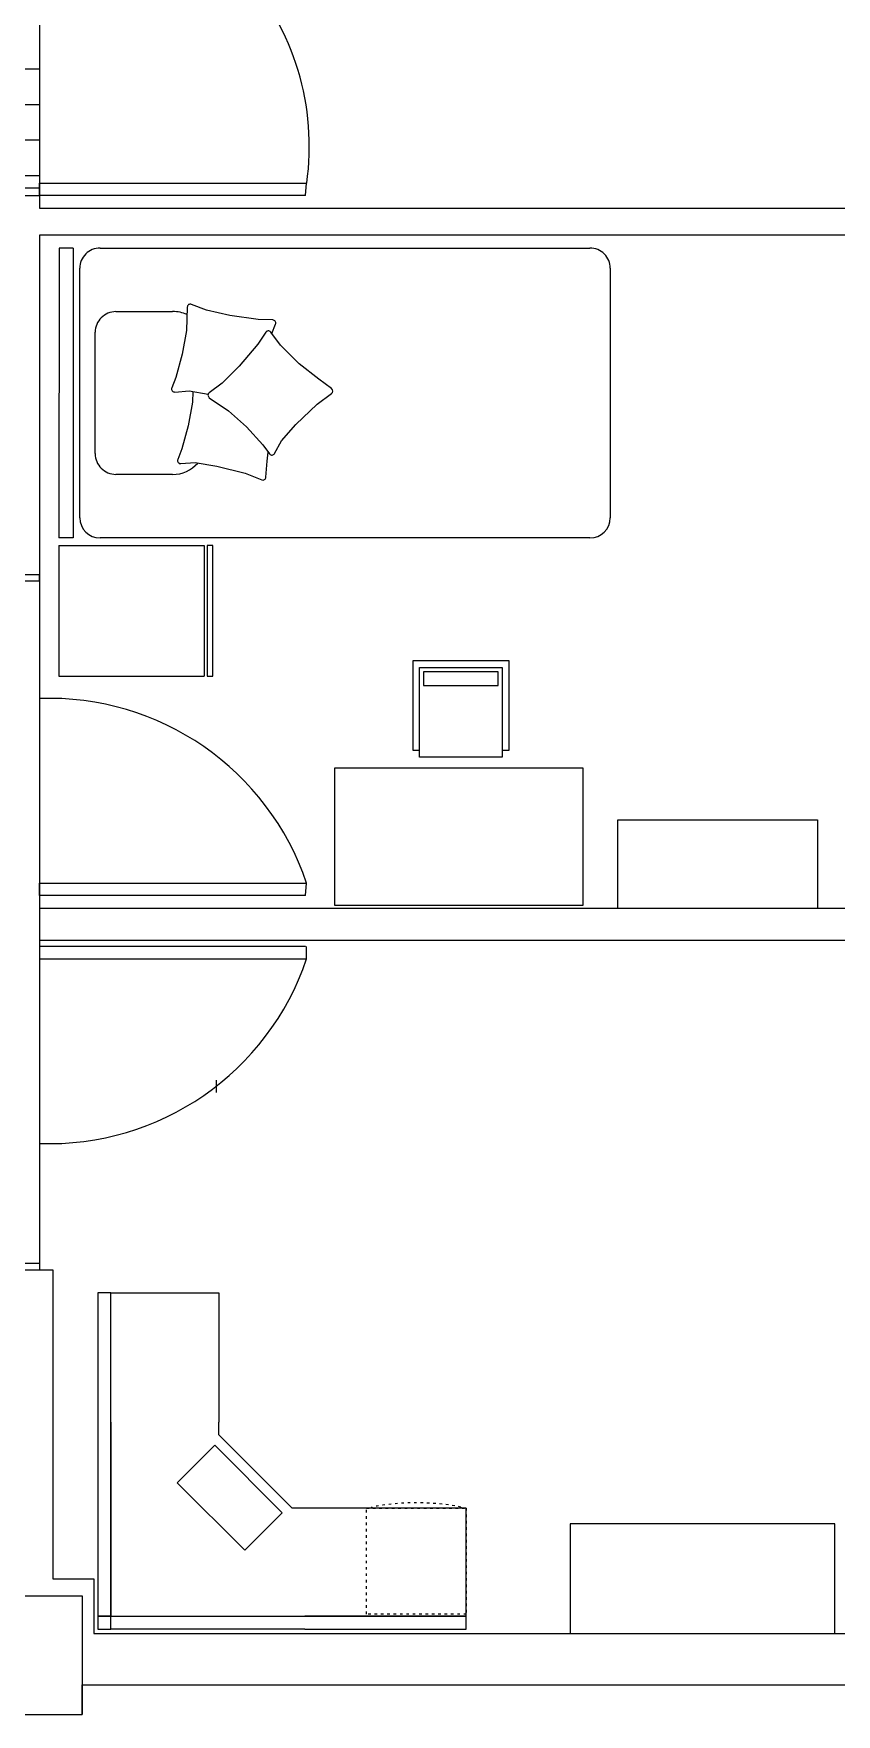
# Model space of a CAD drawing. Header units: millimetres. Extents: x 2377 to 4712, y -254 to 3188.
# Drawn here: x 2461 to 2518.3, y 1011.2 to 1131.1 of the extents above; entities that cross this region are included whole.
import ezdxf

# ---------------------------------------------------------------- set-up
doc = ezdxf.new("R2010")
doc.units = ezdxf.units.MM
doc.linetypes.add('ACAD_ISO03W100', pattern=[30, 12, -18])
doc.layers.add('Mobiliario', color=254, linetype='Continuous')

# ---------------------------------------------------------------- blocks, each defined once
blk = doc.blocks.new('*U7')
for p, q in [((-976.2, 0.3), (-976.2, -499.7)), ((-526.2, 0.3), (-976.2, 0.3)), ((-526.2, 0.3), (-526.2, -499.7)), ((500, -0.3), (-500, 0.3)), ((-500, -48.3), (-500, 0.3)), ((500, -48.8), (-500, -48.3)), ((500, -48.8), (500, -0.3)), ((-430, -71.4), (430, -71.4)), ((-500, -1830), (-500, -141.4)), ((-209.2, -124.8), (209.2, -124.8)), ((500, -141.4), (500, -1830)), ((-280.5, -391.6), (-280.5, -196)), ((280.5, -196), (280.5, -391.6)), ((-526.2, -499.7), (-976.2, -499.7)), ((430, -1900), (-430, -1900))]:
    blk.add_line(p, q)
for points in [[(204.7, -733.7), (237.6, -746.1, 0.517444), (251.8, -736.5), (252.9, -686.9), (267.1, -588.8), (285.5, -507.9), (305.6, -456.2, 0.51806), (296.2, -441.9), (215.9, -439.4), (134.1, -424.9), (54, -402.7), (17.6, -388.7, 0.550421), (3.4, -399.3), (7.1, -448.8), (-4.2, -514)], [(5, -461), (-31.1, -459.9), (-112.9, -445.4), (-193, -423.2), (-229.4, -409.2, 0.550421), (-243.6, -419.7), (-239.9, -469.3), (-252.7, -543.4), (-277, -641.2), (-299.4, -699, 0.502905), (-290.4, -713.2), (-235.5, -717.5), (-203.7, -720.9)]]:
    blk.add_lwpolyline(points, format="xyb")
blk.add_lwpolyline([(-526.3, -530.5), (-526.3, -510.8), (-976.2, -510.8), (-976.2, -530.5)], close=True)
blk.add_lwpolyline([(-108.6, -816.7), (-38.8, -889.4), (-1.9, -939.1, 0.502905), (15, -939.1), (47.8, -895), (100.9, -827.9), (165.1, -763.6), (209.9, -729.8, 0.517444), (209.3, -712.7), (167.9, -685.3), (92.5, -621), (33.8, -562.3), (0.9, -517.7, 0.51806), (-16.2, -518), (-61.2, -584.6), (-117, -646.1), (-178.5, -702.1), (-209.8, -725.4, 0.550421), (-208.4, -743.1), (-164.5, -766.4)], format="xyb", close=True)
for centre, radius, start, end in [((-430, -141.4), 70, 90, 180), ((430, -141.4), 70, 0, 90), ((-209.2, -196), 71.3, 89.99639, 180), ((209.2, -196), 71.3, 0, 90), ((-174.8, -395.7), 105.8, 177.773, 230.96522), ((174.8, -395.7), 105.8, 334.56547, 2.227), ((-430, -1830), 70, 180, 270), ((430, -1830), 70, 270, 0)]:
    blk.add_arc(centre, radius, start, end)
blk = doc.blocks.new('ESCRITORIO')
for p, q in [((3846.3234, 14796.1538), (3846.2634, 14796.1538)), ((3846.2634, 14796.1538), (3846.2634, 14796.0938)), ((3847.2384, 14796.1538), (3846.3234, 14796.1538)), ((3846.3234, 14796.1538), (3846.3234, 14796.0938)), ((3846.3234, 14796.0938), (3846.3234, 14796.1538)), ((3847.8484, 14796.1538), (3847.2384, 14796.1538)), ((3847.8484, 14796.0938), (3847.8484, 14796.1538)), ((3846.2634, 14795.1788), (3846.2634, 14796.0938)), ((3846.2634, 14796.0938), (3846.3234, 14796.0938)), ((3846.2634, 14796.0938), (3846.3234, 14796.0938)), ((3846.3234, 14796.0938), (3847.2384, 14796.0938)), ((3846.3234, 14796.0938), (3846.3234, 14795.1788)), ((3847.2384, 14796.0938), (3846.3234, 14796.0938)), ((3846.3234, 14796.0938), (3846.3234, 14795.1788)), ((3847.2384, 14796.0938), (3847.8484, 14796.0938)), ((3847.2384, 14796.0938), (3847.8484, 14796.0938)), ((3847.8484, 14796.0938), (3847.8484, 14795.5838)), ((3846.9529, 14795.7805), (3846.6347, 14795.4623)), ((3847.1296, 14795.6037), (3846.9529, 14795.7805)), ((3846.8114, 14795.2855), (3847.1296, 14795.6037)), ((3846.8334, 14795.2388), (3847.1784, 14795.5838)), ((3847.1784, 14795.5838), (3847.2384, 14795.5838)), ((3847.8484, 14795.5838), (3847.2384, 14795.5838)), ((3846.6347, 14795.4623), (3846.8114, 14795.2855)), ((3846.2634, 14795.1788), (3846.2634, 14794.4188)), ((3846.3234, 14795.1788), (3846.3234, 14794.4188)), ((3846.3234, 14794.4188), (3846.3234, 14795.1788)), ((3846.8334, 14795.1788), (3846.8334, 14795.2388)), ((3846.8334, 14794.4188), (3846.8334, 14795.1788)), ((3846.2634, 14794.4188), (3846.3234, 14794.4188)), ((3846.3234, 14794.4188), (3846.8334, 14794.4188))]:
    blk.add_line(p, q)
at = {"linetype": 'ACAD_ISO03W100', "ltscale": 0.001}
for p, q in [((3846.3334, 14794.4188), (3846.3334, 14794.8888)), ((3846.3334, 14794.8888), (3846.8334, 14794.8888)), ((3846.8334, 14794.8888), (3846.8334, 14794.4188)), ((3846.8334, 14794.4438), (3846.8334, 14794.8638)), ((3846.8334, 14794.8638), (3846.8385, 14794.8638)), ((3846.8334, 14794.4188), (3846.3334, 14794.4188)), ((3846.8385, 14794.4438), (3846.8334, 14794.4438))]:
    blk.add_line(p, q, dxfattribs=at)
blk.add_arc((3845.7414, 14794.6538), 1.117, 349.1637, 10.8363, dxfattribs=at)
blk = doc.blocks.new('A$C297D1C59')
for p, q in [((0, 1779, -35), (1800, 1779, -35)), ((0, 779, -35), (0, 1779, -35)), ((1800, 1779, -35), (1800, 779, -35)), ((1800, 779, -35), (0, 779, -35)), ((535, 650, -35), (535, 0, -35)), ((539, 650, -35), (535, 650, -35)), ((585, 650, -35), (539, 650, -35)), ((585, 50, -35), (585, 701, -35)), ((585, 701, -35), (1185, 701, -35)), ((1185, 701, -35), (1185, 50, -35)), ((1235, 650, -35), (1185, 650, -35)), ((1235, 0, -35), (1235, 650, -35)), ((616, 181, -35), (616, 81, -35)), ((1156, 181, -35), (616, 181, -35)), ((1156, 81, -35), (1156, 181, -35)), ((1185, 50, -35), (585, 50, -35)), ((616, 81, -35), (1156, 81, -35)), ((535, 0, -35), (1235, 0, -35))]:
    blk.add_line(p, q)

msp = doc.modelspace()

# ---------------------------------------------------------------- linework, layer by layer
at = {"transparency": 33554687}
for p, q in [((2461.43, 1141.79), (2461.43, 1120.12)), ((2461.43, 1128.61), (2457.9, 1128.61)), ((2461.43, 1126.07), (2457.9, 1126.07)), ((2461.43, 1123.53), (2457.9, 1123.53)), ((2461.43, 1120.99), (2457.9, 1120.99)), ((2461.43, 1120.12), (2452.97, 1120.12)), ((2452.97, 1119.58), (2461.43, 1119.58)), ((2461.43, 1120.12), (2461.43, 1119.58)), ((2461.43, 1119.58), (2461.43, 1118.69)), ((2461.43, 1118.69), (2581.99, 1118.69)), ((2527.07, 1116.76), (2461.43, 1116.76)), ((2461.43, 1116.76), (2461.43, 1090.86)), ((2461.43, 1092.51), (2452.97, 1092.51)), ((2452.97, 1092.08), (2461.43, 1092.08)), ((2461.43, 1092.08), (2461.43, 1092.51)), ((2461.43, 1092.08), (2461.43, 1042.88)), ((2461.43, 1068.7), (2541.88, 1068.7)), ((2461.43, 1067.04), (2461.43, 1065.98)), ((2461.43, 1066.42), (2542, 1066.42)), ((2461.43, 1047.39), (2461.43, 1047.39)), ((2451.8, 1043.36), (2461.43, 1043.36)), ((2451.8, 1042.88), (2462.37, 1042.88)), ((2451.8, 1042.88), (2462.38, 1042.88)), ((2462.38, 1042.88), (2462.38, 1020.84)), ((2462.38, 1020.84), (2465.32, 1020.84)), ((2465.32, 1020.84), (2465.32, 1016.93)), ((2453.91, 1019.61), (2464.49, 1019.61)), ((2464.49, 1019.61), (2464.49, 1011.15)), ((2465.32, 1016.93), (2563.2, 1016.93)), ((2464.49, 1011.15), (2464.49, 1013.27)), ((2464.49, 1013.27), (2599.15, 1013.27)), ((2453.91, 1011.15), (2464.49, 1011.15))]:
    msp.add_line(p, q, dxfattribs=at)
at = {"layer": 'Mobiliario', "transparency": 33554687}
for p, q in [((2461.43, 1119.58), (2461.43, 1120.46)), ((2461.43, 1120.46), (2480.5, 1120.46)), ((2480.42, 1119.58), (2461.43, 1119.58)), ((2480.42, 1119.58), (2480.5, 1120.46)), ((2502.7, 1068.7), (2502.7, 1075.02)), ((2502.7, 1075.02), (2516.96, 1075.02)), ((2516.96, 1075.02), (2516.96, 1068.7)), ((2461.43, 1069.61), (2461.43, 1070.49)), ((2461.43, 1070.49), (2480.5, 1070.49)), ((2480.42, 1069.61), (2480.5, 1070.49)), ((2480.42, 1069.61), (2461.43, 1069.61)), ((2480.42, 1065.98), (2461.43, 1065.98)), ((2461.43, 1065.98), (2461.43, 1065.1)), ((2480.5, 1065.1), (2480.5, 1065.98)), ((2461.43, 1065.1), (2480.5, 1065.1)), ((2474.05, 1056.44), (2474.05, 1055.55)), ((2518.2, 1024.76), (2499.3, 1024.76)), ((2499.3, 1024.76), (2499.3, 1016.93)), ((2518.2, 1016.93), (2518.2, 1024.76))]:
    msp.add_line(p, q, dxfattribs=at)
for centre, radius, start, end in [((2461.99, 1123.1), 18.7, 351.8946, 91.7099), ((2462.13, 1064.31), 19.38, 18.6033, 92.0621), ((2462.13, 1071.28), 19.38, 267.9379, 341.3967)]:
    msp.add_arc(centre, radius, start, end, dxfattribs=at)

# ---------------------------------------------------------------- block references
for name, p, xscale, yscale, zscale, rotation in [('*U7', (2462.83, 1105.49), 0.02070267694231521, 0.02070267694231521, 0.02070267694231521, 89.99999999999999), ('A$C297D1C59', (2500.21, 1086.38, 0.35), 0.00982961378416694, 0.00982961378416694, 0.00982961378416694, 180.0000000000004), ('ESCRITORIO', (226574.97, -57240.03), 15.14646063215542, 15.14646063215542, 15.14646063215542, 90)]:
    msp.add_blockref(name, p, dxfattribs=dict(at, xscale=xscale, yscale=yscale, zscale=zscale, rotation=rotation))

doc.saveas('drawing.dxf')
